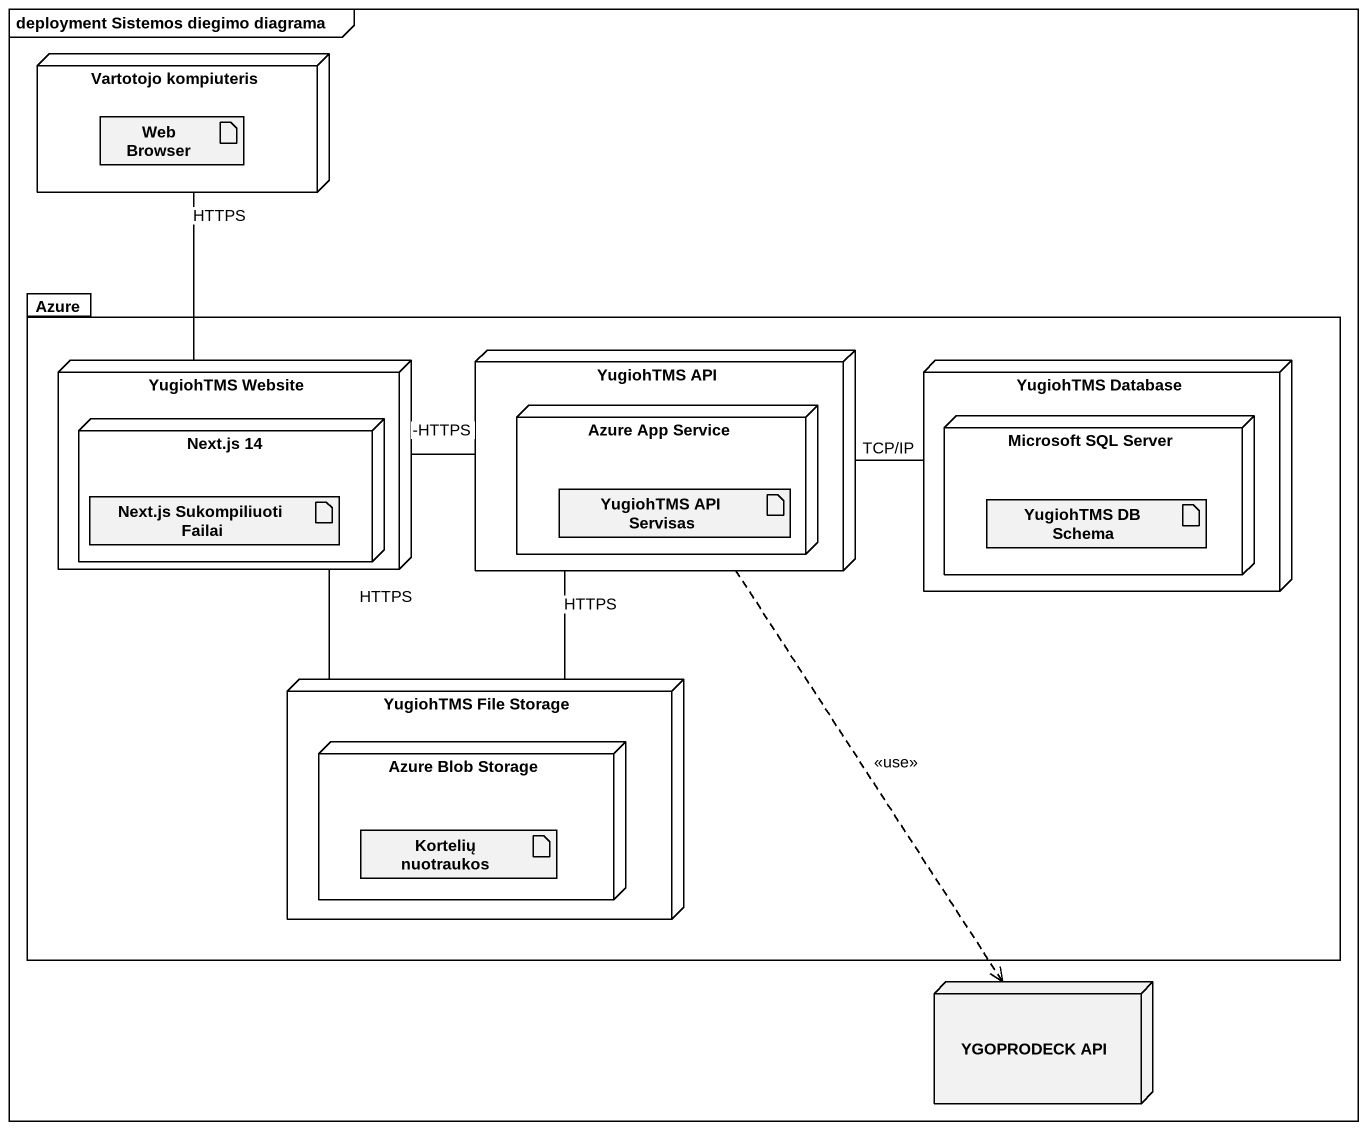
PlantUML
@startuml
mainframe deployment Sistemos diegimo diagrama
node "Vartotojo kompiuteris" as Vartotojo_kompiuteris {
  artifact "Web Browser" as Web_Browser
}
package Azure {
  node "YugiohTMS Website" as YugiohTMS_Website {
    node "Next.js 14" as Next_js_14 {
      artifact "Next.js Sukompiliuoti Failai" as Next_js_Sukompiliuoti_Failai
    }
  }
  node "YugiohTMS API" as YugiohTMS_API {
    node "Azure App Service" as Azure_App_Service {
      artifact "YugiohTMS API Servisas" as YugiohTMS_API_Servisas
    }
  }
  node "YugiohTMS Database" as YugiohTMS_Database {
    node "Microsoft SQL Server" as Microsoft_SQL_Server {
      artifact "YugiohTMS DB Schema" as YugiohTMS_DB_Schema
    }
  }
  node "YugiohTMS File Storage" as YugiohTMS_File_Storage {
    node "Azure Blob Storage" as Azure_Blob_Storage {
      artifact "Kortelių nuotraukos" as Kortelių_nuotraukos
    }
  }
}
node "YGOPRODECK API" as YGOPRODECK_API
YugiohTMS_Website -up- Vartotojo_kompiuteris : HTTPS
YugiohTMS_Website "-HTTPS" -right- YugiohTMS_API
YugiohTMS_Website -- YugiohTMS_File_Storage : HTTPS
YugiohTMS_API -right- YugiohTMS_Database : TCP/IP
YugiohTMS_API -- YugiohTMS_File_Storage : HTTPS
YugiohTMS_API ..> YGOPRODECK_API : <<use>>
@enduml
